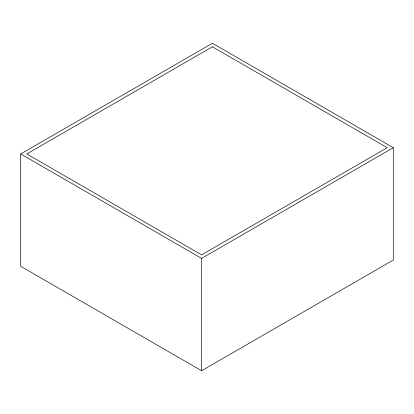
<?xml version="1.0" encoding="UTF-8"?>
<svg xmlns="http://www.w3.org/2000/svg" width="414" height="414" viewBox="0 0 414 414"><rect width="100%" height="100%" fill="white"/><g stroke="black" fill="none" stroke-linecap="round" stroke-linejoin="round"><path stroke-width="0.62" d="M20.7 153.946L212.403 43.268L393.3 147.71L393.3 260.054L201.597 370.732L20.7 266.29L20.7 153.946L201.597 258.388L393.3 147.71M201.597 258.388L201.597 370.732M212.403 46.782L26.786 153.946L201.597 254.874L387.214 147.71L212.403 46.782"/></g></svg>
